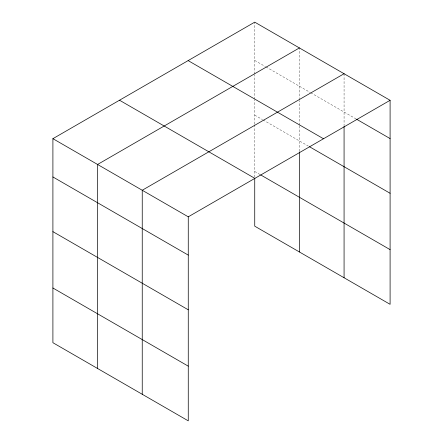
<?xml version="1.0" encoding="UTF-8"?>
<svg xmlns="http://www.w3.org/2000/svg" width="443" height="443" viewBox="0 0 443 443"><rect width="100%" height="100%" fill="white"/><g stroke="black" fill="none" stroke-linecap="round" stroke-linejoin="round"><path stroke-width="0.33" stroke-dasharray="2.21 1.66" d="M254.736 124.062L254.736 100.085M254.736 99.398L254.736 74.789M254.736 74.103L254.736 22.15M299.402 125.873L299.402 151.224M299.402 125.192L299.402 100.578M299.402 99.891L299.402 47.938M254.736 60.431L265.457 66.622M266.049 66.965L310.122 92.41M310.72 92.753L356.028 118.912M254.736 115.125L262.477 119.593M263.07 119.942L308.339 146.074M254.736 171.48L260.096 174.575M344.073 73.726L344.073 125.685M254.736 124.749L254.736 176.951"/><path stroke-width="0.66" d="M254.736 178.319L254.736 226.174L390.095 304.324L390.095 100.301L254.736 22.15L52.905 138.676L52.905 342.699L188.264 420.85L188.264 216.826L52.905 138.676M299.402 47.938L97.576 164.464L97.576 368.487M344.073 73.726L142.242 190.252L142.242 394.281M188.264 216.826L390.095 100.301M356.626 119.256L390.095 138.581M188.131 60.602L323.49 138.753M309.53 146.76L390.095 193.275M260.689 174.919L390.095 249.63M119.51 100.223L254.869 178.374M52.905 176.956L188.264 255.107M52.905 231.65L188.264 309.801M52.905 288.005L188.264 366.156M344.073 126.366L344.073 277.755M299.402 151.91L299.402 251.967"/></g></svg>
